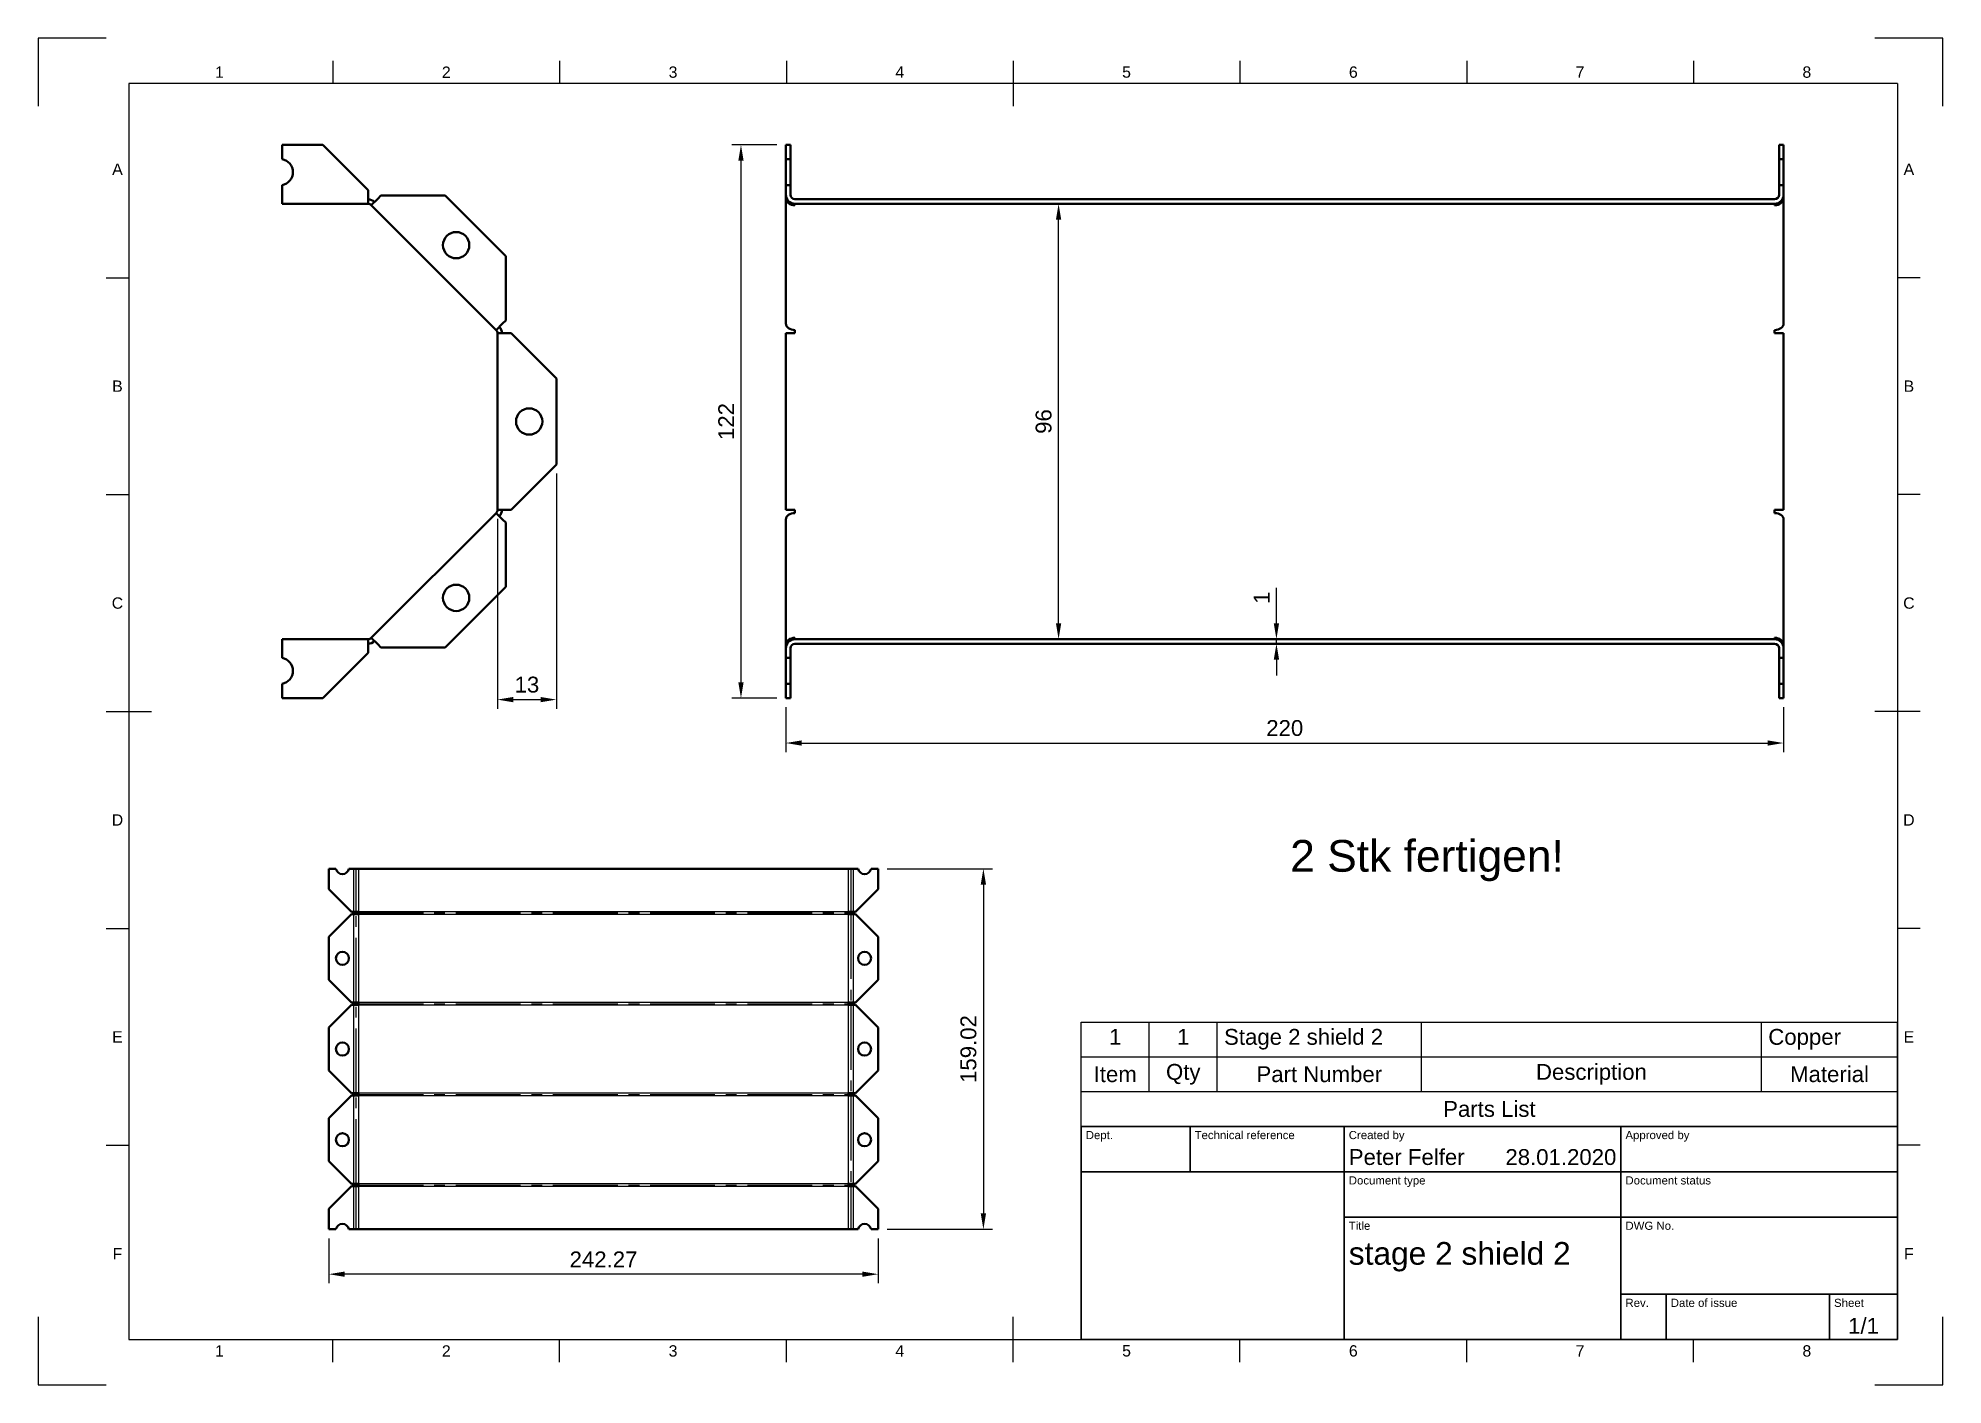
# Model space of a CAD drawing. Header units: millimetres. Extents: x 0 to 420, y 0 to 297.
import ezdxf
from ezdxf.enums import TextEntityAlignment as Align

# ---------------------------------------------------------------- set-up
doc = ezdxf.new("R2010")
doc.units = ezdxf.units.MM
doc.header["$LTSCALE"] = 0.75
doc.linetypes.add('CENTER2', pattern=[28.575, 19.05, -3.175, 3.175, -3.175])
for name, color, linetype, lineweight in [('Bend Center', 7, 'CENTER2', 25), ('Border', 7, 'Continuous', 25), ('FD_Dimensions', 7, 'Continuous', 25), ('Notes', 7, 'Continuous', 25), ('Parts Lists', 7, 'Continuous', 25), ('TitleBlock', 7, 'Continuous', 35), ('Visible', 7, 'Continuous', 50), ('Visible Narrow', 7, 'Continuous', 25)]:
    doc.layers.add(name, color=color, linetype=linetype, lineweight=lineweight)
doc.styles.add('FusionTitle', font='')
doc.styles.get("Standard").update_dxf_attribs({"font": 'arial.ttf'})
doc.styles.get('FusionTitle').set_extended_font_data('Arial Unicode MS')
doc.dimstyles.new('Dim-ISO-25', dxfattribs={"dimtxt": 3.5, "dimasz": 3.5, "dimexe": 2, "dimexo": 2, "dimgap": 1.5, "dimtad": 1, "dimzin": 12, "dimdsep": 46, "dimtxsty": 'Standard', "dimcen": 0, "dimazin": 3, "dimtp": 0.1, "dimtm": 0.1, "dimtfac": 0.714, "dimtmove": 0, "dimatfit": 3, "dimfxl": 1, "dimtzin": 12, "dimarcsym": 0})

# ---------------------------------------------------------------- blocks, each defined once
blk = doc.blocks.new('ISO_TITLEBLOCK')
at = {"layer": 'TitleBlock'}
for p, q in [((0, 47), (-180, 47)), ((-180, 47), (-180, 0)), ((-156, 37), (-156, 47)), ((-122, 0), (-122, 47)), ((-61, 0), (-61, 47)), ((0, 0), (0, 47)), ((-180, 37), (0, 37)), ((-122, 27), (0, 27)), ((-61, 10), (0, 10)), ((-51, 0), (-51, 10)), ((-15, 0), (-15, 10)), ((-180, 0), (0, 0))]:
    blk.add_line(p, q, dxfattribs=at)
at = {"layer": 'TitleBlock', "style": 'FusionTitle'}
for s, p in [('Dept.', (-179, 46)), ('Technical reference', (-155, 46)), ('Created by', (-121, 46)), ('Approved by', (-60, 46)), ('Document type', (-121, 36)), ('Document status', (-60, 36)), ('Title', (-121, 26)), ('DWG No.', (-60, 26)), ('Rev.', (-60, 9)), ('Date of issue', (-50, 9)), ('Sheet', (-14, 9))]:
    blk.add_text(s, height=1.8, dxfattribs=at).set_placement(p, align=Align.TOP_LEFT)
for tag, p, height in [('DEPT', (-179, 38.5), 3.5), ('TECHNICAL_REFERENCE', (-155, 38.5), 3.5), ('CREATED_BY', (-121, 38.5), 3.5), ('APPROVED_BY', (-60, 38.5), 3.5), ('DOCUMENT_TYPE', (-121, 28.5), 3.5), ('DOCUMENT_STATUS', (-60, 28.5), 3.5), ('TITLE_1', (-121, 16.5), 5), ('TITLE_2', (-121, 9), 5), ('TITLE_3', (-121, 1.5), 5), ('DATE_OF_ISSUE', (-50, 1.5), 3.5)]:
    blk.add_attdef(tag, p, '', height=height, dxfattribs=at)
for tag, p in [('CREATED_DATE', (-62, 38.5)), ('APPROVED_DATE', (-1, 38.5))]:
    blk.add_attdef(tag, text='', height=3.5, dxfattribs=at).set_placement(p, align=Align.RIGHT)
for tag, height, p in [('DRAWING_NUMBER', 5, (-30.5, 16.6)), ('REV', 3.5, (-56, 3.1)), ('SHEET', 3.5, (-7.5, 3.1))]:
    blk.add_attdef(tag, text='', height=height, dxfattribs=at).set_placement(p, align=Align.MIDDLE)
blk = doc.blocks.new('ISO_A3_SHEET')
at = {"layer": 'Border'}
for p, q in [((15, 297), (0, 297)), ((0, 297), (0, 282)), ((420, 297), (405, 297)), ((420, 282), (420, 297)), ((65, 292), (65, 287)), ((115, 292), (115, 287)), ((165, 292), (165, 287)), ((215, 292), (215, 282)), ((265, 292), (265, 287)), ((315, 292), (315, 287)), ((365, 292), (365, 287)), ((410, 287), (20, 287)), ((20, 287), (20, 10)), ((410, 287), (410, 10)), ((15, 244.16666), (20, 244.16666)), ((415, 244.16666), (410, 244.16666)), ((15, 196.33333), (20, 196.33333)), ((415, 196.33333), (410, 196.33333)), ((15, 148.5), (25, 148.5)), ((415, 148.5), (405, 148.5)), ((15, 100.66667), (20, 100.66667)), ((415, 100.66667), (410, 100.66667)), ((15, 52.83334), (20, 52.83334)), ((415, 52.83334), (410, 52.83334)), ((0, 15), (0, 0)), ((215, 5), (215, 15)), ((420, 0), (420, 15)), ((20, 10), (410, 10)), ((65, 5), (65, 10)), ((115, 5), (115, 10)), ((165, 5), (165, 10)), ((265, 5), (265, 10)), ((315, 5), (315, 10)), ((365, 5), (365, 10)), ((0, 0), (15, 0)), ((405, 0), (420, 0))]:
    blk.add_line(p, q, dxfattribs=at)
at = {"layer": 'Border', "style": 'FusionTitle'}
for s, p in [('1', (40, 289.5)), ('2', (90, 289.5)), ('3', (140, 289.5)), ('4', (190, 289.5)), ('5', (240, 289.5)), ('6', (290, 289.5)), ('7', (340, 289.5)), ('8', (390, 289.5)), ('A', (17.5, 268.08333)), ('A', (412.5, 268.08333)), ('B', (17.5, 220.25)), ('B', (412.5, 220.25)), ('C', (17.5, 172.41667)), ('C', (412.5, 172.41667)), ('D', (17.5, 124.58334)), ('D', (412.5, 124.58334)), ('E', (17.5, 76.75001)), ('E', (412.5, 76.75001)), ('F', (17.5, 28.91668)), ('F', (412.5, 28.91668)), ('1', (40, 7.5)), ('2', (90, 7.5)), ('3', (140, 7.5)), ('4', (190, 7.5)), ('5', (240, 7.5)), ('6', (290, 7.5)), ('7', (340, 7.5)), ('8', (390, 7.5))]:
    blk.add_text(s, height=2.5, dxfattribs=at).set_placement(p, align=Align.MIDDLE)
blk = doc.blocks.new('*D14')
at = {"layer": 'Defpoints', "color": 0, "transparency": 16777216}
for p in [(225.009853, 260.447587), (227.431489, 260.447587), (227.431489, 164.447587)]:
    blk.add_point(p, dxfattribs=at)
at = {"layer": 'FD_Dimensions', "lineweight": -2, "transparency": 16777216}
for p, q in [((225.431489, 260.447587), (223.009853, 260.447587)), ((225.009853, 167.947587), (225.009853, 256.947587)), ((225.431489, 164.447587), (223.009853, 164.447587))]:
    blk.add_line(p, q, dxfattribs=at)
at = {"layer": 'FD_Dimensions', "transparency": 16777216}
for points in [[(224.426519, 256.947587), (225.593186, 256.947587), (225.009853, 260.447587)], [(224.426519, 167.947587), (225.593186, 167.947587), (225.009853, 164.447587)]]:
    blk.add_solid(points, dxfattribs=at)
at = {"layer": 'FD_Dimensions', "color": 0, "transparency": 16777216, "insert": (221.722847, 212.447587), "char_height": 3.5, "attachment_point": 5, "rotation": 90}
blk.add_mtext('96', dxfattribs=at)
blk = doc.blocks.new('*D15')
at = {"layer": 'Defpoints', "color": 0, "transparency": 16777216}
for p in [(166.880952, 164.447587), (273.045893, 164.447587), (273.045893, 163.447587)]:
    blk.add_point(p, dxfattribs=at)
at = {"layer": 'FD_Dimensions', "lineweight": -2, "transparency": 16777216}
for p, q in [((273.045893, 167.947587), (273.045893, 175.73681)), ((168.880952, 164.447587), (275.045893, 164.447587)), ((273.045893, 163.447587), (273.045893, 164.447587)), ((273.045893, 159.947587), (273.045893, 156.447587))]:
    blk.add_line(p, q, dxfattribs=at)
at = {"layer": 'FD_Dimensions', "transparency": 16777216}
for points in [[(272.46256, 167.947587), (273.629227, 167.947587), (273.045893, 164.447587)], [(272.46256, 159.947587), (273.629227, 159.947587), (273.045893, 163.447587)]]:
    blk.add_solid(points, dxfattribs=at)
at = {"layer": 'FD_Dimensions', "color": 0, "transparency": 16777216, "insert": (269.788731, 173.592198), "char_height": 3.5, "attachment_point": 5, "rotation": 90}
blk.add_mtext('1', dxfattribs=at)
blk = doc.blocks.new('*D16')
at = {"layer": 'Defpoints', "color": 0, "transparency": 16777216}
for p in [(114.284483, 202.97955), (101.284483, 192.97955), (114.284483, 151.120803)]:
    blk.add_point(p, dxfattribs=at)
at = {"layer": 'FD_Dimensions', "lineweight": -2, "transparency": 16777216}
for p, q in [((114.284483, 200.97955), (114.284483, 149.120803)), ((101.284483, 190.97955), (101.284483, 149.120803)), ((104.784483, 151.120803), (110.784483, 151.120803))]:
    blk.add_line(p, q, dxfattribs=at)
at = {"layer": 'FD_Dimensions', "transparency": 16777216}
for points in [[(104.784483, 151.704137), (104.784483, 150.53747), (101.284483, 151.120803)], [(110.784483, 151.704137), (110.784483, 150.53747), (114.284483, 151.120803)]]:
    blk.add_solid(points, dxfattribs=at)
at = {"layer": 'FD_Dimensions', "color": 0, "transparency": 16777216, "insert": (107.784483, 154.409002), "char_height": 3.5, "attachment_point": 5}
blk.add_mtext('13', dxfattribs=at)
blk = doc.blocks.new('*T9')
at = {"layer": 'Parts Lists', "color": 0, "linetype": 'ByBlock', "lineweight": -2, "transparency": 16777216}
for p, q in [((0, 23), (180, 23)), ((0, 0), (0, 23)), ((15, 7.666667), (15, 23)), ((30, 7.666667), (30, 23)), ((75, 7.666667), (75, 23)), ((150, 7.666667), (150, 23)), ((180, 0), (180, 23)), ((0, 15.333333), (180, 15.333333)), ((0, 7.666667), (180, 7.666667)), ((0, 0), (180, 0))]:
    blk.add_line(p, q, dxfattribs=at)
at = {"layer": 'Parts Lists', "color": 0, "transparency": 16777216, "char_height": 3.5}
for s, insert, width, attachment_point in [('1', (7.5, 21.5), 12, 2), ('1', (22.5, 21.5), 12, 2), ('Stage 2 shield 2', (31.5, 21.5), 42, 1), ('Copper', (151.5, 21.5), 27, 1), ('Item', (7.5, 11.5), 12, 5), ('Qty', (22.5, 11.5), 12, 5), ('Part Number', (52.5, 11.5), 42, 5), ('Description', (112.5, 11.5), 72, 5), ('Material', (165, 11.5), 27, 5), ('Parts List', (90, 3.833333), 177, 5)]:
    blk.add_mtext(s, dxfattribs=dict(at, insert=insert, width=width, attachment_point=attachment_point))
blk = doc.blocks.new('*D17')
at = {"layer": 'Defpoints', "color": 0, "transparency": 16777216}
for p in [(185.236145, 113.823419), (185.236145, 34.314986), (208.431774, 34.314986)]:
    blk.add_point(p, dxfattribs=at)
at = {"layer": 'FD_Dimensions', "lineweight": -2, "transparency": 16777216}
for p, q in [((187.236145, 113.823419), (210.431774, 113.823419)), ((208.431774, 110.323419), (208.431774, 37.814986)), ((187.236145, 34.314986), (210.431774, 34.314986))]:
    blk.add_line(p, q, dxfattribs=at)
at = {"layer": 'FD_Dimensions', "transparency": 16777216}
for points in [[(207.848441, 110.323419), (209.015108, 110.323419), (208.431774, 113.823419)], [(207.848441, 37.814986), (209.015108, 37.814986), (208.431774, 34.314986)]]:
    blk.add_solid(points, dxfattribs=at)
at = {"layer": 'FD_Dimensions', "color": 0, "transparency": 16777216, "insert": (205.144769, 74.069202), "char_height": 3.5, "attachment_point": 5, "rotation": 90}
blk.add_mtext('159.02', dxfattribs=at)
blk = doc.blocks.new('*D18')
at = {"layer": 'Defpoints', "color": 0, "transparency": 16777216}
for p in [(64.099862, 34.314986), (185.236145, 34.314986), (64.099862, 24.415491)]:
    blk.add_point(p, dxfattribs=at)
at = {"layer": 'FD_Dimensions', "lineweight": -2, "transparency": 16777216}
for p, q in [((64.099862, 32.314986), (64.099862, 22.415491)), ((185.236145, 32.314986), (185.236145, 22.415491)), ((181.736145, 24.415491), (67.599862, 24.415491))]:
    blk.add_line(p, q, dxfattribs=at)
at = {"layer": 'FD_Dimensions', "transparency": 16777216}
for points in [[(67.599862, 24.998824), (67.599862, 23.832158), (64.099862, 24.415491)], [(181.736145, 24.998824), (181.736145, 23.832158), (185.236145, 24.415491)]]:
    blk.add_solid(points, dxfattribs=at)
at = {"layer": 'FD_Dimensions', "color": 0, "transparency": 16777216, "insert": (124.668004, 27.672653), "char_height": 3.5, "attachment_point": 5}
blk.add_mtext('242.27', dxfattribs=at)
blk = doc.blocks.new('*D19')
at = {"layer": 'Defpoints', "color": 0, "transparency": 16777216}
for p in [(164.880952, 151.447587), (384.880952, 151.447587), (384.880952, 141.548092)]:
    blk.add_point(p, dxfattribs=at)
at = {"layer": 'FD_Dimensions', "lineweight": -2, "transparency": 16777216}
for p, q in [((164.880952, 149.447587), (164.880952, 139.548092)), ((384.880952, 149.447587), (384.880952, 139.548092)), ((168.380952, 141.548092), (381.380952, 141.548092))]:
    blk.add_line(p, q, dxfattribs=at)
at = {"layer": 'FD_Dimensions', "transparency": 16777216}
for points in [[(168.380952, 142.131426), (168.380952, 140.964759), (164.880952, 141.548092)], [(381.380952, 142.131426), (381.380952, 140.964759), (384.880952, 141.548092)]]:
    blk.add_solid(points, dxfattribs=at)
at = {"layer": 'FD_Dimensions', "color": 0, "transparency": 16777216, "insert": (274.880952, 144.835098), "char_height": 3.5, "attachment_point": 5}
blk.add_mtext('220', dxfattribs=at)
blk = doc.blocks.new('*D20')
at = {"layer": 'Defpoints', "color": 0, "transparency": 16777216}
for p in [(164.880952, 273.447587), (154.981457, 151.447587), (164.880952, 151.447587)]:
    blk.add_point(p, dxfattribs=at)
at = {"layer": 'FD_Dimensions', "lineweight": -2, "transparency": 16777216}
for p, q in [((162.880952, 273.447587), (152.981457, 273.447587)), ((154.981457, 269.947587), (154.981457, 154.947587)), ((162.880952, 151.447587), (152.981457, 151.447587))]:
    blk.add_line(p, q, dxfattribs=at)
at = {"layer": 'FD_Dimensions', "transparency": 16777216}
for points in [[(154.398124, 269.947587), (155.56479, 269.947587), (154.981457, 273.447587)], [(154.398124, 154.947587), (155.56479, 154.947587), (154.981457, 151.447587)]]:
    blk.add_solid(points, dxfattribs=at)
at = {"layer": 'FD_Dimensions', "color": 0, "transparency": 16777216, "insert": (151.724295, 212.447587), "char_height": 3.5, "attachment_point": 5, "rotation": 90}
blk.add_mtext('122', dxfattribs=at)

msp = doc.modelspace()

# ---------------------------------------------------------------- linework, layer by layer
at = {"layer": 'Bend Center'}
for p, q in [((70.133933, 104.3394), (70.133933, 113.823419)), ((179.202075, 113.823419), (179.202075, 104.3394)), ((70.133933, 84.337292), (70.133933, 103.805329)), ((70.668004, 104.072365), (178.668004, 104.072365)), ((179.202075, 103.805329), (179.202075, 84.337292)), ((70.668004, 84.070256), (178.668004, 84.070256)), ((70.133933, 64.335184), (70.133933, 83.803221)), ((179.202075, 83.803221), (179.202075, 64.335184)), ((70.133933, 44.333075), (70.133933, 63.801113)), ((70.668004, 64.068148), (178.668004, 64.068148)), ((179.202075, 63.801113), (179.202075, 44.333075)), ((70.133933, 34.314986), (70.133933, 43.799005)), ((70.668004, 44.06604), (178.668004, 44.06604)), ((179.202075, 43.799005), (179.202075, 34.314986))]:
    msp.add_line(p, q, dxfattribs=at)
at = {"layer": 'Visible', "extrusion": (-1, 4e-16, 0)}
for p, q in [((53.784483, 273.447587), (53.784483, 270.304159)), ((62.75252, 273.447587), (53.784483, 273.447587)), ((62.75252, 273.447587), (72.75252, 263.447587)), ((53.784483, 264.591016), (53.784483, 262.447587)), ((53.784483, 260.447587), (53.784483, 262.447587)), ((72.75252, 260.447587), (53.784483, 260.447587)), ((72.75252, 262.447587), (72.75252, 263.447587)), ((72.75252, 262.447587), (72.75252, 260.447587)), ((73.459627, 260.154694), (74.87384, 261.568908)), ((75.580947, 262.276014), (74.87384, 261.568908)), ((75.580947, 262.276014), (89.723083, 262.276014)), ((103.11291, 248.886187), (89.723083, 262.276014)), ((100.991589, 232.622731), (73.459627, 260.154694)), ((103.11291, 248.886187), (103.11291, 234.744052)), ((102.405803, 234.036945), (100.991589, 232.622731)), ((101.284483, 231.915625), (103.284483, 231.915625)), ((101.284483, 192.97955), (101.284483, 231.915625)), ((102.405803, 234.036945), (103.11291, 234.744052)), ((104.284483, 231.915625), (103.284483, 231.915625)), ((104.284483, 231.915625), (114.284483, 221.915625)), ((114.284483, 202.97955), (114.284483, 221.915625)), ((114.284483, 202.97955), (104.284483, 192.97955)), ((73.459627, 164.740481), (100.991589, 192.272443)), ((100.991589, 192.272443), (102.405803, 190.85823)), ((103.284483, 192.97955), (101.284483, 192.97955)), ((103.11291, 190.151123), (102.405803, 190.85823)), ((103.11291, 190.151123), (103.11291, 176.008987)), ((103.284483, 192.97955), (104.284483, 192.97955)), ((89.723083, 162.61916), (103.11291, 176.008987)), ((53.784483, 164.447587), (72.75252, 164.447587)), ((53.784483, 162.447587), (53.784483, 164.447587)), ((72.75252, 164.447587), (72.75252, 162.447587)), ((74.87384, 163.326267), (73.459627, 164.740481)), ((53.784483, 162.447587), (53.784483, 160.304159)), ((72.75252, 161.447587), (62.75252, 151.447587)), ((72.75252, 161.447587), (72.75252, 162.447587)), ((74.87384, 163.326267), (75.580947, 162.61916)), ((89.723083, 162.61916), (75.580947, 162.61916)), ((53.784483, 154.591016), (53.784483, 151.447587)), ((53.784483, 151.447587), (62.75252, 151.447587))]:
    msp.add_line(p, q, dxfattribs=at)
at = {"layer": 'Visible'}
for p, q in [((165.880952, 273.447587), (164.880952, 273.447587)), ((164.880952, 270.304159), (164.880952, 273.447587)), ((165.880952, 273.447587), (165.880952, 270.304159)), ((383.880952, 273.447587), (383.880952, 270.304159)), ((383.880952, 273.447587), (384.880952, 273.447587)), ((384.880952, 273.447587), (384.880952, 270.304159)), ((164.880952, 270.304159), (165.880952, 270.304159)), ((164.880952, 264.591016), (164.880952, 270.304159)), ((165.880952, 270.304159), (165.880952, 264.591016)), ((383.880952, 264.591016), (383.880952, 270.304159)), ((383.880952, 270.304159), (384.880952, 270.304159)), ((384.880952, 270.304159), (384.880952, 264.591016)), ((165.880952, 264.591016), (164.880952, 264.591016)), ((164.880952, 262.447587), (164.880952, 264.591016)), ((164.880952, 261.568908), (164.880952, 262.276014)), ((164.880952, 262.276014), (164.888325, 262.276014)), ((164.880952, 234.036945), (164.880952, 261.568908)), ((165.880952, 264.591016), (165.880952, 262.447587)), ((166.880952, 261.447587), (382.880952, 261.447587)), ((166.880952, 260.447587), (166.880952, 260.154694)), ((382.880952, 260.447587), (166.880952, 260.447587)), ((382.880952, 260.154694), (382.880952, 260.447587)), ((383.880952, 264.591016), (383.880952, 262.447587)), ((384.880952, 264.591016), (383.880952, 264.591016)), ((384.873579, 262.276014), (384.880952, 262.276014)), ((384.880952, 264.591016), (384.880952, 262.447587)), ((384.880952, 262.276014), (384.880952, 261.568908)), ((384.880952, 261.568908), (384.880952, 234.036945)), ((164.880952, 192.97955), (164.880952, 231.915625)), ((164.880952, 231.915625), (166.880952, 231.915625)), ((166.880952, 232.622731), (166.880952, 231.915625)), ((382.880952, 231.915625), (382.880952, 232.622731)), ((382.880952, 231.915625), (384.880952, 231.915625)), ((384.880952, 231.915625), (384.880952, 192.97955)), ((166.880952, 192.97955), (164.880952, 192.97955)), ((164.880952, 163.326267), (164.880952, 190.85823)), ((166.880952, 192.97955), (166.880952, 192.272443)), ((384.880952, 192.97955), (382.880952, 192.97955)), ((382.880952, 192.272443), (382.880952, 192.97955)), ((384.880952, 190.85823), (384.880952, 163.326267)), ((166.880952, 164.740481), (166.880952, 164.447587)), ((166.880952, 164.447587), (382.880952, 164.447587)), ((382.880952, 164.447587), (382.880952, 164.740481)), ((164.880952, 162.61916), (164.880952, 163.326267)), ((164.888325, 162.61916), (164.880952, 162.61916)), ((164.880952, 160.304159), (164.880952, 162.447587)), ((165.880952, 160.304159), (164.880952, 160.304159)), ((164.880952, 160.304159), (164.880952, 154.591016)), ((165.880952, 160.304159), (165.880952, 162.447587)), ((165.880952, 154.591016), (165.880952, 160.304159)), ((382.880952, 163.447587), (166.880952, 163.447587)), ((383.880952, 160.304159), (383.880952, 162.447587)), ((383.880952, 160.304159), (383.880952, 154.591016)), ((384.880952, 160.304159), (383.880952, 160.304159)), ((384.880952, 162.61916), (384.873579, 162.61916)), ((384.880952, 163.326267), (384.880952, 162.61916)), ((384.880952, 162.447587), (384.880952, 160.304159)), ((384.880952, 154.591016), (384.880952, 160.304159)), ((164.880952, 154.591016), (165.880952, 154.591016)), ((164.880952, 151.447587), (164.880952, 154.591016)), ((165.880952, 151.447587), (164.880952, 151.447587)), ((165.880952, 151.447587), (165.880952, 154.591016)), ((383.880952, 154.591016), (384.880952, 154.591016)), ((383.880952, 151.447587), (383.880952, 154.591016)), ((383.880952, 151.447587), (384.880952, 151.447587)), ((384.880952, 154.591016), (384.880952, 151.447587)), ((64.099862, 113.823419), (65.671577, 113.823419)), ((64.099862, 113.823419), (64.099862, 109.3394)), ((68.528148, 113.823419), (180.80786, 113.823419)), ((185.236145, 113.823419), (183.664431, 113.823419)), ((185.236145, 109.3394), (185.236145, 113.823419)), ((69.099862, 104.3394), (64.099862, 109.3394)), ((185.236145, 109.3394), (180.236145, 104.3394)), ((64.099862, 98.805329), (69.099862, 103.805329)), ((69.099862, 104.3394), (70.668004, 104.3394)), ((69.099862, 103.805329), (70.668004, 103.805329)), ((70.668004, 104.3394), (70.668004, 103.805329)), ((180.236145, 104.3394), (178.668004, 104.3394)), ((178.668004, 103.805329), (178.668004, 104.3394)), ((180.236145, 103.805329), (178.668004, 103.805329)), ((180.236145, 103.805329), (185.236145, 98.805329)), ((64.099862, 98.805329), (64.099862, 89.337292)), ((185.236145, 89.337292), (185.236145, 98.805329)), ((69.099862, 84.337292), (64.099862, 89.337292)), ((185.236145, 89.337292), (180.236145, 84.337292)), ((69.099862, 84.337292), (70.668004, 84.337292)), ((70.668004, 84.337292), (70.668004, 83.803221)), ((180.236145, 84.337292), (178.668004, 84.337292)), ((178.668004, 83.803221), (178.668004, 84.337292)), ((64.099862, 78.803221), (69.099862, 83.803221)), ((69.099862, 83.803221), (70.668004, 83.803221)), ((180.236145, 83.803221), (178.668004, 83.803221)), ((180.236145, 83.803221), (185.236145, 78.803221)), ((64.099862, 78.803221), (64.099862, 69.335184)), ((185.236145, 69.335184), (185.236145, 78.803221)), ((69.099862, 64.335184), (64.099862, 69.335184)), ((185.236145, 69.335184), (180.236145, 64.335184)), ((64.099862, 58.801113), (69.099862, 63.801113)), ((69.099862, 64.335184), (70.668004, 64.335184)), ((69.099862, 63.801113), (70.668004, 63.801113)), ((70.668004, 64.335184), (70.668004, 63.801113)), ((180.236145, 64.335184), (178.668004, 64.335184)), ((178.668004, 63.801113), (178.668004, 64.335184)), ((180.236145, 63.801113), (178.668004, 63.801113)), ((180.236145, 63.801113), (185.236145, 58.801113)), ((64.099862, 58.801113), (64.099862, 49.333075)), ((185.236145, 49.333075), (185.236145, 58.801113)), ((69.099862, 44.333075), (64.099862, 49.333075)), ((185.236145, 49.333075), (180.236145, 44.333075)), ((64.099862, 38.799005), (69.099862, 43.799005)), ((69.099862, 44.333075), (70.668004, 44.333075)), ((69.099862, 43.799005), (70.668004, 43.799005)), ((70.668004, 44.333075), (70.668004, 43.799005)), ((180.236145, 44.333075), (178.668004, 44.333075)), ((178.668004, 43.799005), (178.668004, 44.333075)), ((180.236145, 43.799005), (178.668004, 43.799005)), ((180.236145, 43.799005), (185.236145, 38.799005)), ((64.099862, 38.799005), (64.099862, 34.314986)), ((185.236145, 34.314986), (185.236145, 38.799005)), ((64.099862, 34.314986), (65.671577, 34.314986)), ((68.528148, 34.314986), (180.80786, 34.314986)), ((185.236145, 34.314986), (183.664431, 34.314986))]:
    msp.add_line(p, q, dxfattribs=at)
for centre, radius in [((92.175356, 251.33846), 2.9), ((108.284483, 212.447587), 2.9), ((92.175356, 173.556714), 2.9), ((67.099862, 94.071311), 1.45), ((182.236145, 94.071311), 1.45), ((67.099862, 74.069202), 1.45), ((182.236145, 74.069202), 1.45), ((67.099862, 54.067094), 1.45), ((182.236145, 54.067094), 1.45)]:
    msp.add_circle(centre, radius, dxfattribs=at)
at = {"layer": 'Visible', "extrusion": (0, 0, -1)}
for centre, radius, start, end in [((-53.284483, 267.447587), 2.9, 99.928192, 260.071808), ((-72.75252, 259.447587), 2, 90, 135), ((-166.880952, 262.447587), 2, 270, 0), ((-382.880952, 262.447587), 2, 180, 270), ((-382.880952, 262.447587), 1, 180, 270), ((-100.284483, 231.915625), 2, 135, 180), ((-100.284483, 192.97955), 2, 180, 225), ((-72.75252, 165.447587), 2, 225, 270), ((-166.880952, 162.447587), 2, 0, 90), ((-382.880952, 162.447587), 2, 90, 180), ((-166.880952, 162.447587), 1, 0, 90), ((-67.099862, 34.064986), 1.45, 9.928192, 170.071808), ((-182.236145, 34.064986), 1.45, 9.928192, 170.071808)]:
    msp.add_arc(centre, radius, start, end, dxfattribs=at)
at = {"layer": 'Visible'}
for centre, radius, start, end in [((72.75252, 259.447587), 1, 45, 90), ((166.880952, 262.447587), 1, 180, 270), ((100.284483, 231.915625), 1, 0, 45), ((100.284483, 192.97955), 1, 315, 0), ((72.75252, 165.447587), 1, 270, 315), ((53.284483, 157.447587), 2.9, 279.928192, 80.071808), ((382.880952, 162.447587), 1, 0, 90), ((67.099862, 114.073419), 1.45, 189.928192, 350.071808), ((182.236145, 114.073419), 1.45, 189.928192, 350.071808)]:
    msp.add_arc(centre, radius, start, end, dxfattribs=at)
at = {"layer": 'Visible', "extrusion": (0, 0, -1)}
for centre, major_axis, start_param, end_param in [((166.880952, 261.568908), (2, 0), 1.5707963268, 3.1415926536), ((382.880952, 261.568908), (-2, 0), 3.1415926536, 4.7123889804), ((166.880952, 163.326267), (-2, 0), 0, 1.5707963268), ((382.880952, 163.326267), (2, 0), -1.5707963268, 0)]:
    msp.add_ellipse(centre, major_axis=major_axis, ratio=0.7071067812, start_param=start_param, end_param=end_param, dxfattribs=at)
at = {"layer": 'Visible'}
for centre, major_axis, start_param, end_param in [((166.880952, 234.036945), (2, 0), 3.1415926536, 4.7123889804), ((382.880952, 234.036945), (-2, 0), 1.5707963268, 3.1415926536), ((166.880952, 190.85823), (-2, 0), -1.5707963268, 0), ((382.880952, 190.85823), (2, 0), 0, 1.5707963268)]:
    msp.add_ellipse(centre, major_axis=major_axis, ratio=0.7071067812, start_param=start_param, end_param=end_param, dxfattribs=at)
at = {"layer": 'Visible Narrow'}
for p, q in [((69.599862, 104.3394), (69.599862, 113.823419)), ((70.668004, 113.823419), (70.668004, 104.3394)), ((178.668004, 104.3394), (178.668004, 113.823419)), ((179.736145, 113.823419), (179.736145, 104.3394)), ((69.599862, 84.337292), (69.599862, 103.805329)), ((178.668004, 104.3394), (70.668004, 104.3394)), ((70.668004, 103.805329), (70.668004, 84.337292)), ((70.668004, 103.805329), (178.668004, 103.805329)), ((178.668004, 84.337292), (178.668004, 103.805329)), ((179.736145, 103.805329), (179.736145, 84.337292)), ((178.668004, 84.337292), (70.668004, 84.337292)), ((69.599862, 64.335184), (69.599862, 83.803221)), ((70.668004, 83.803221), (178.668004, 83.803221)), ((70.668004, 83.803221), (70.668004, 64.335184)), ((178.668004, 64.335184), (178.668004, 83.803221)), ((179.736145, 83.803221), (179.736145, 64.335184)), ((69.599862, 44.333075), (69.599862, 63.801113)), ((178.668004, 64.335184), (70.668004, 64.335184)), ((70.668004, 63.801113), (70.668004, 44.333075)), ((70.668004, 63.801113), (178.668004, 63.801113)), ((178.668004, 44.333075), (178.668004, 63.801113)), ((179.736145, 63.801113), (179.736145, 44.333075)), ((69.599862, 34.314986), (69.599862, 43.799005)), ((178.668004, 44.333075), (70.668004, 44.333075)), ((70.668004, 43.799005), (178.668004, 43.799005)), ((70.668004, 43.799005), (70.668004, 34.314986)), ((178.668004, 34.314986), (178.668004, 43.799005)), ((179.736145, 43.799005), (179.736145, 34.314986))]:
    msp.add_line(p, q, dxfattribs=at)

# ---------------------------------------------------------------- block references
msp.add_blockref('*T9', (230, 57))
at = {"layer": 'Border'}
msp.add_blockref('ISO_A3_SHEET', (0, 0), dxfattribs=at)
at = {"layer": 'TitleBlock'}
msp.add_blockref('ISO_TITLEBLOCK', (410, 10), dxfattribs=at).add_auto_attribs({'CREATED_DATE': '28.01.2020', 'SHEET': '1/1', 'TITLE_1': 'stage 2 shield 2', 'CREATED_BY': 'Peter Felfer'})

# ---------------------------------------------------------------- texts
at = {"layer": 'Notes', "insert": (276.084738, 120.168229), "char_height": 7, "attachment_point": 1}
msp.add_mtext_dynamic_manual_height_columns('2 Stk fertigen!', width=64.177126, gutter_width=17.5, heights=[0], dxfattribs=at)

# ---------------------------------------------------------------- dimensions: what is measured, and where the dimension line sits
at = {"layer": 'FD_Dimensions'}
for p1, p2, distance, override, picture, middle in [((164.880952, 273.447587), (164.880952, 151.447587), -9.899495, {"dimlfac": 1, "dimclrd": 256, "dimclre": 256}, '*D20', (151.724295, 212.447587)), ((164.880952, 151.447587), (384.880952, 151.447587), -9.899495, {"dimlfac": 1, "dimclrd": 256, "dimclre": 256}, '*D19', (274.880952, 144.835098)), ((185.236145, 113.823419), (185.236145, 34.314986), 23.195629, {"dimlfac": 2, "dimclrd": 256, "dimclre": 256}, '*D17', (205.144769, 74.069202)), ((185.236145, 34.314986), (64.099862, 34.314986), 9.899495, {"dimlfac": 2, "dimclrd": 256, "dimclre": 256}, '*D18', (124.668004, 27.672653))]:
    dim = msp.add_aligned_dim(p1=p1, p2=p2, distance=distance, dimstyle='Dim-ISO-25', override=override, dxfattribs=at)
    dim.commit()
    dim.dimension.update_dxf_attribs({"geometry": picture, "text_midpoint": middle})
for base, p1, p2, angle, picture, middle in [((225.009853, 260.447587), (227.431489, 164.447587), (227.431489, 260.447587), 90, '*D14', (221.722847, 212.447587)), ((114.284483, 151.120803), (101.284483, 192.97955), (114.284483, 202.97955), 180, '*D16', (107.784483, 154.409002)), ((273.045893, 164.447587), (273.045893, 163.447587), (166.880952, 164.447587), 270, '*D15', (269.788731, 173.592198))]:
    dim = msp.add_linear_dim(base=base, p1=p1, p2=p2, angle=angle, dimstyle='Dim-ISO-25', override={"dimlfac": 1, "dimclrd": 256, "dimclre": 256}, dxfattribs=at)
    dim.commit()
    dim.dimension.update_dxf_attribs({"geometry": picture, "text_midpoint": middle})

doc.saveas('drawing.dxf')
